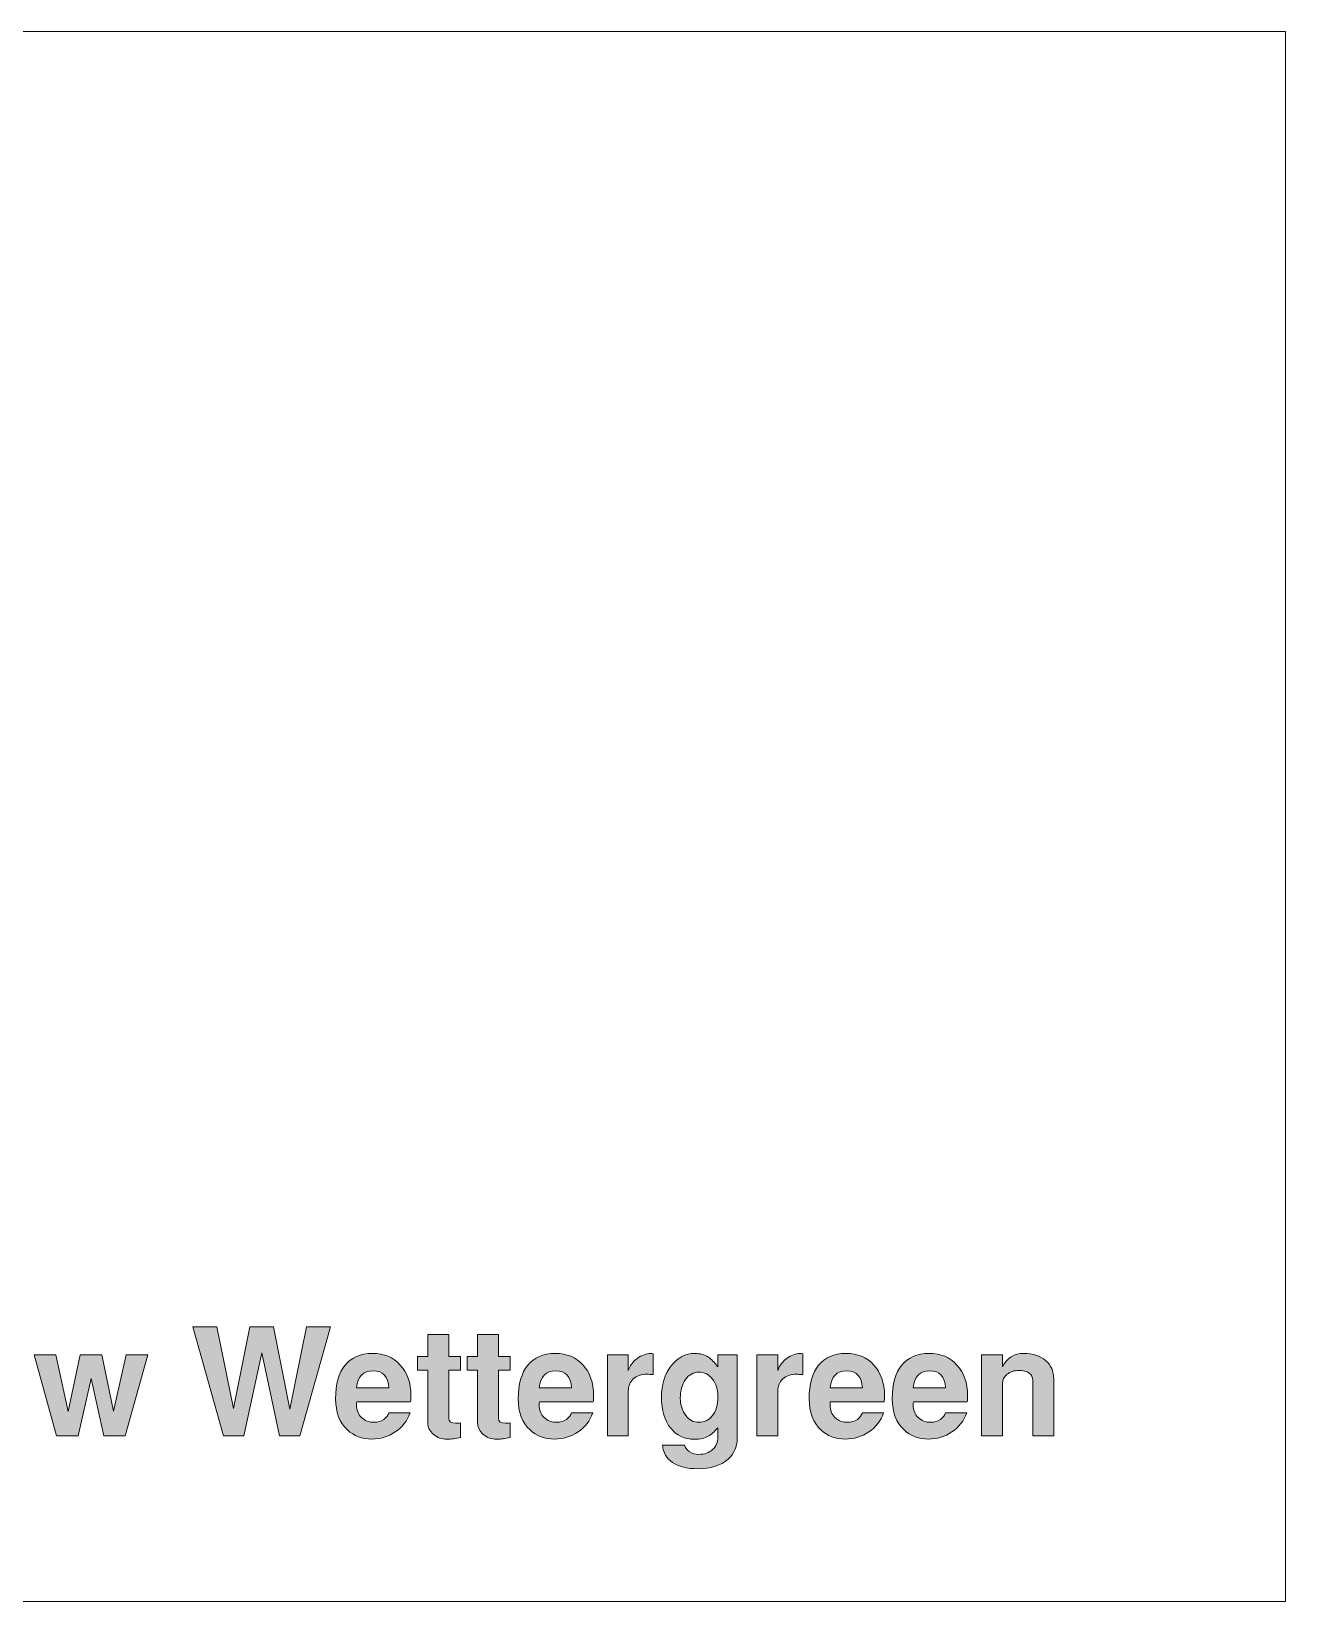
# Model space of a CAD drawing. Header units: inches. Extents: x 0.54 to 9.2, y -3.32 to -0.65.
# Drawn here: x 3.489 to 4.537, y -1.965 to -0.652 of the extents above; entities that cross this region are included whole.
import ezdxf

# ---------------------------------------------------------------- set-up
doc = ezdxf.new("R2010")
doc.units = ezdxf.units.IN
doc.header["$MEASUREMENT"] = 0
doc.layers.add('Layer 1', color=7, linetype='Continuous')

# ---------------------------------------------------------------- blocks, each defined once
blk = doc.blocks.new('block 54')
at = {"layer": 'Layer 1', "color": 7, "lineweight": 5, "true_color": 0xffffff}
blk.add_lwpolyline([(0.5372, -0.6518), (0.5372, -1.9647), (4.5372, -1.9647), (4.5372, -0.6518), (0.5372, -0.6518)], dxfattribs=at)
blk = doc.blocks.new('block 56')
at = {"layer": 'Layer 1', "true_color": 0xed1f24}
h = blk.add_hatch(color=240, dxfattribs=at)
h.dxf.hatch_style = 2
h.paths.add_polyline_path([(3.7386, -1.7349), (3.7131, -1.8261), (3.6962, -1.8261), (3.6812, -1.7568), (3.6662, -1.8261), (3.6493, -1.8261), (3.6237, -1.7349), (3.6436, -1.7349), (3.6576, -1.8032), (3.6712, -1.7349), (3.6911, -1.7349), (3.7047, -1.8039), (3.7187, -1.7349)])
h = blk.add_hatch(color=240, dxfattribs=at)
h.dxf.hatch_style = 2
edge = h.paths.add_edge_path()
edge.add_spline(control_points=[(3.8474, -1.8274), (3.8433, -1.8284), (3.8396, -1.8289), (3.8362, -1.8289), (3.8318, -1.8289), (3.828, -1.8276), (3.8249, -1.8249), (3.8217, -1.8222), (3.8201, -1.8189), (3.8201, -1.8152), (3.8201, -1.8152), (3.8201, -1.7713), (3.8201, -1.7713), (3.8201, -1.7713), (3.8115, -1.7713), (3.8115, -1.7713), (3.8115, -1.7713), (3.8115, -1.7597), (3.8115, -1.7597), (3.8115, -1.7597), (3.8201, -1.7597), (3.8201, -1.7597), (3.8201, -1.7597), (3.8201, -1.7413), (3.8201, -1.7413), (3.8201, -1.7413), (3.8376, -1.7413), (3.8376, -1.7413), (3.8376, -1.7413), (3.8376, -1.7597), (3.8376, -1.7597), (3.8376, -1.7597), (3.8474, -1.7597), (3.8474, -1.7597), (3.8474, -1.7597), (3.8474, -1.7713), (3.8474, -1.7713), (3.8474, -1.7713), (3.8376, -1.7713), (3.8376, -1.7713), (3.8376, -1.7713), (3.8376, -1.8117), (3.8376, -1.8117), (3.8376, -1.8143), (3.8396, -1.8156), (3.8435, -1.8156), (3.8444, -1.8155), (3.8457, -1.8154), (3.8474, -1.8153), (3.8474, -1.8153), (3.8474, -1.8274), (3.8474, -1.8274)], knot_values=[0, 0, 0, 0, 1, 1, 1, 2, 2, 2, 3, 3, 3, 4, 4, 4, 5, 5, 5, 6, 6, 6, 7, 7, 7, 8, 8, 8, 9, 9, 9, 10, 10, 10, 11, 11, 11, 12, 12, 12, 13, 13, 13, 14, 14, 14, 15, 15, 15, 16, 16, 16, 17, 17, 17, 17], degree=3, periodic=1)
h = blk.add_hatch(color=240, dxfattribs=at)
h.dxf.hatch_style = 2
edge = h.paths.add_edge_path()
edge.add_spline(control_points=[(3.889, -1.8274), (3.8849, -1.8284), (3.8812, -1.8289), (3.8779, -1.8289), (3.8734, -1.8289), (3.8697, -1.8276), (3.8665, -1.8249), (3.8633, -1.8222), (3.8617, -1.8189), (3.8617, -1.8152), (3.8617, -1.8152), (3.8617, -1.7713), (3.8617, -1.7713), (3.8617, -1.7713), (3.8531, -1.7713), (3.8531, -1.7713), (3.8531, -1.7713), (3.8531, -1.7597), (3.8531, -1.7597), (3.8531, -1.7597), (3.8617, -1.7597), (3.8617, -1.7597), (3.8617, -1.7597), (3.8617, -1.7413), (3.8617, -1.7413), (3.8617, -1.7413), (3.8792, -1.7413), (3.8792, -1.7413), (3.8792, -1.7413), (3.8792, -1.7597), (3.8792, -1.7597), (3.8792, -1.7597), (3.889, -1.7597), (3.889, -1.7597), (3.889, -1.7597), (3.889, -1.7713), (3.889, -1.7713), (3.889, -1.7713), (3.8792, -1.7713), (3.8792, -1.7713), (3.8792, -1.7713), (3.8792, -1.8117), (3.8792, -1.8117), (3.8792, -1.8143), (3.8812, -1.8156), (3.8851, -1.8156), (3.886, -1.8155), (3.8873, -1.8154), (3.889, -1.8153), (3.889, -1.8153), (3.889, -1.8274), (3.889, -1.8274)], knot_values=[0, 0, 0, 0, 1, 1, 1, 2, 2, 2, 3, 3, 3, 4, 4, 4, 5, 5, 5, 6, 6, 6, 7, 7, 7, 8, 8, 8, 9, 9, 9, 10, 10, 10, 11, 11, 11, 12, 12, 12, 13, 13, 13, 14, 14, 14, 15, 15, 15, 16, 16, 16, 17, 17, 17, 17], degree=3, periodic=1)
h = blk.add_hatch(color=240, dxfattribs=at)
h.dxf.hatch_style = 2
h.paths.add_polyline_path([(3.586, -1.7583), (3.5671, -1.8261), (3.5491, -1.8261), (3.5385, -1.7782), (3.5277, -1.8261), (3.5097, -1.8261), (3.4909, -1.7583), (3.509, -1.7583), (3.5195, -1.8057), (3.5294, -1.7583), (3.5475, -1.7583), (3.5574, -1.8056), (3.5679, -1.7583)])
h = blk.add_hatch(color=240, dxfattribs=at)
h.dxf.hatch_style = 2
edge = h.paths.add_edge_path()
edge.add_spline(control_points=[(3.806, -1.7923), (3.806, -1.7943), (3.8059, -1.7961), (3.8056, -1.7977), (3.8056, -1.7977), (3.7607, -1.7977), (3.7607, -1.7977), (3.7606, -1.7982), (3.7605, -1.799), (3.7605, -1.8001), (3.7605, -1.8045), (3.7619, -1.808), (3.7646, -1.8107), (3.7673, -1.8135), (3.7709, -1.8148), (3.7752, -1.8148), (3.7781, -1.8148), (3.7808, -1.814), (3.7833, -1.8123), (3.7855, -1.8107), (3.7869, -1.8089), (3.7875, -1.8069), (3.7875, -1.8069), (3.8053, -1.8069), (3.8053, -1.8069), (3.8029, -1.8135), (3.7988, -1.8188), (3.7929, -1.8228), (3.7871, -1.8268), (3.7805, -1.8288), (3.7732, -1.8288), (3.7652, -1.8288), (3.7584, -1.8263), (3.7529, -1.8212), (3.7463, -1.8151), (3.743, -1.8064), (3.743, -1.7951), (3.743, -1.7829), (3.7456, -1.7735), (3.7509, -1.767), (3.7562, -1.7605), (3.7638, -1.7572), (3.7737, -1.7572), (3.7834, -1.7572), (3.7912, -1.7604), (3.7971, -1.7669), (3.803, -1.7733), (3.806, -1.7818), (3.806, -1.7923)], knot_values=[0, 0, 0, 0, 1, 1, 1, 2, 2, 2, 3, 3, 3, 4, 4, 4, 5, 5, 5, 6, 6, 6, 7, 7, 7, 8, 8, 8, 9, 9, 9, 10, 10, 10, 11, 11, 11, 12, 12, 12, 13, 13, 13, 14, 14, 14, 15, 15, 15, 16, 16, 16, 16], degree=3, periodic=1)
edge = h.paths.add_edge_path()
edge.add_spline(control_points=[(3.7875, -1.7859), (3.787, -1.7765), (3.7826, -1.7718), (3.7744, -1.7718), (3.7661, -1.7718), (3.7614, -1.7765), (3.7605, -1.7859), (3.7605, -1.7859), (3.7875, -1.7859), (3.7875, -1.7859)], knot_values=[0, 0, 0, 0, 1, 1, 1, 2, 2, 2, 3, 3, 3, 3], degree=3, periodic=1)
h = blk.add_hatch(color=240, dxfattribs=at)
h.dxf.hatch_style = 2
edge = h.paths.add_edge_path()
edge.add_spline(control_points=[(3.9587, -1.7923), (3.9587, -1.7943), (3.9586, -1.7961), (3.9584, -1.7977), (3.9584, -1.7977), (3.9135, -1.7977), (3.9135, -1.7977), (3.9133, -1.7982), (3.9132, -1.799), (3.9132, -1.8001), (3.9132, -1.8045), (3.9146, -1.808), (3.9173, -1.8107), (3.9201, -1.8135), (3.9236, -1.8148), (3.928, -1.8148), (3.9309, -1.8148), (3.9336, -1.814), (3.936, -1.8123), (3.9383, -1.8107), (3.9397, -1.8089), (3.9402, -1.8069), (3.9402, -1.8069), (3.958, -1.8069), (3.958, -1.8069), (3.9557, -1.8135), (3.9516, -1.8188), (3.9457, -1.8228), (3.9398, -1.8268), (3.9332, -1.8288), (3.926, -1.8288), (3.9179, -1.8288), (3.9111, -1.8263), (3.9056, -1.8212), (3.899, -1.8151), (3.8957, -1.8064), (3.8957, -1.7951), (3.8957, -1.7829), (3.8984, -1.7735), (3.9037, -1.767), (3.909, -1.7605), (3.9166, -1.7572), (3.9265, -1.7572), (3.9362, -1.7572), (3.9439, -1.7604), (3.9499, -1.7669), (3.9558, -1.7733), (3.9587, -1.7818), (3.9587, -1.7923)], knot_values=[0, 0, 0, 0, 1, 1, 1, 2, 2, 2, 3, 3, 3, 4, 4, 4, 5, 5, 5, 6, 6, 6, 7, 7, 7, 8, 8, 8, 9, 9, 9, 10, 10, 10, 11, 11, 11, 12, 12, 12, 13, 13, 13, 14, 14, 14, 15, 15, 15, 16, 16, 16, 16], degree=3, periodic=1)
edge = h.paths.add_edge_path()
edge.add_spline(control_points=[(3.9402, -1.7859), (3.9397, -1.7765), (3.9354, -1.7718), (3.9271, -1.7718), (3.9188, -1.7718), (3.9142, -1.7765), (3.9132, -1.7859), (3.9132, -1.7859), (3.9402, -1.7859), (3.9402, -1.7859)], knot_values=[0, 0, 0, 0, 1, 1, 1, 2, 2, 2, 3, 3, 3, 3], degree=3, periodic=1)
h = blk.add_hatch(color=240, dxfattribs=at)
h.dxf.hatch_style = 2
edge = h.paths.add_edge_path()
edge.add_spline(control_points=[(4.0086, -1.7749), (4.0063, -1.7747), (4.0046, -1.7746), (4.0035, -1.7746), (3.9986, -1.7746), (3.9947, -1.7759), (3.9919, -1.7785), (3.9891, -1.7811), (3.9877, -1.7844), (3.9877, -1.7884), (3.9877, -1.7884), (3.9877, -1.8261), (3.9877, -1.8261), (3.9877, -1.8261), (3.9702, -1.8261), (3.9702, -1.8261), (3.9702, -1.8261), (3.9702, -1.7583), (3.9702, -1.7583), (3.9702, -1.7583), (3.9877, -1.7583), (3.9877, -1.7583), (3.9877, -1.7583), (3.9877, -1.7714), (3.9877, -1.7714), (3.989, -1.7674), (3.9915, -1.7641), (3.9952, -1.7613), (3.999, -1.7586), (4.0027, -1.7572), (4.0065, -1.7572), (4.0069, -1.7572), (4.0076, -1.7573), (4.0086, -1.7574), (4.0086, -1.7574), (4.0086, -1.7749), (4.0086, -1.7749)], knot_values=[0, 0, 0, 0, 1, 1, 1, 2, 2, 2, 3, 3, 3, 4, 4, 4, 5, 5, 5, 6, 6, 6, 7, 7, 7, 8, 8, 8, 9, 9, 9, 10, 10, 10, 11, 11, 11, 12, 12, 12, 12], degree=3, periodic=1)
h = blk.add_hatch(color=240, dxfattribs=at)
h.dxf.hatch_style = 2
edge = h.paths.add_edge_path()
edge.add_spline(control_points=[(4.0787, -1.8286), (4.0787, -1.8353), (4.0762, -1.841), (4.0711, -1.8456), (4.0652, -1.8509), (4.0567, -1.8536), (4.0457, -1.8536), (4.0368, -1.8536), (4.0298, -1.8518), (4.0247, -1.8484), (4.0196, -1.8449), (4.0168, -1.8401), (4.0164, -1.8339), (4.0164, -1.8339), (4.0347, -1.8339), (4.0347, -1.8339), (4.0351, -1.8359), (4.0365, -1.8377), (4.0387, -1.8392), (4.041, -1.8408), (4.0437, -1.8416), (4.0468, -1.8416), (4.0515, -1.8416), (4.0553, -1.8402), (4.0582, -1.8376), (4.0612, -1.835), (4.0626, -1.8315), (4.0626, -1.8272), (4.0626, -1.8227), (4.0626, -1.8201), (4.0625, -1.8193), (4.0597, -1.8227), (4.0571, -1.8251), (4.0546, -1.8264), (4.0516, -1.8281), (4.0477, -1.8289), (4.0431, -1.8289), (4.0348, -1.8289), (4.0281, -1.8259), (4.0232, -1.8198), (4.018, -1.8135), (4.0154, -1.8048), (4.0154, -1.7937), (4.0154, -1.7834), (4.018, -1.7747), (4.0234, -1.7677), (4.0288, -1.7607), (4.0354, -1.7572), (4.0433, -1.7572), (4.0477, -1.7572), (4.0515, -1.7582), (4.0547, -1.7603), (4.057, -1.7619), (4.0597, -1.7646), (4.0626, -1.7684), (4.0626, -1.7684), (4.0626, -1.7583), (4.0626, -1.7583), (4.0626, -1.7583), (4.0787, -1.7583), (4.0787, -1.7583), (4.0787, -1.7583), (4.0787, -1.8286), (4.0787, -1.8286)], knot_values=[0, 0, 0, 0, 1, 1, 1, 2, 2, 2, 3, 3, 3, 4, 4, 4, 5, 5, 5, 6, 6, 6, 7, 7, 7, 8, 8, 8, 9, 9, 9, 10, 10, 10, 11, 11, 11, 12, 12, 12, 13, 13, 13, 14, 14, 14, 15, 15, 15, 16, 16, 16, 17, 17, 17, 18, 18, 18, 19, 19, 19, 20, 20, 20, 21, 21, 21, 21], degree=3, periodic=1)
edge = h.paths.add_edge_path()
edge.add_spline(control_points=[(4.0626, -1.7932), (4.0626, -1.7873), (4.0611, -1.7825), (4.0581, -1.7787), (4.0551, -1.7748), (4.0513, -1.7729), (4.0467, -1.7729), (4.0421, -1.7729), (4.0383, -1.7749), (4.0355, -1.779), (4.0327, -1.783), (4.0312, -1.7882), (4.0312, -1.7946), (4.0312, -1.8003), (4.0327, -1.8051), (4.0357, -1.809), (4.0386, -1.8129), (4.0422, -1.8148), (4.0465, -1.8148), (4.0512, -1.8148), (4.055, -1.813), (4.0579, -1.8094), (4.061, -1.8055), (4.0626, -1.8001), (4.0626, -1.7932)], knot_values=[0, 0, 0, 0, 1, 1, 1, 2, 2, 2, 3, 3, 3, 4, 4, 4, 5, 5, 5, 6, 6, 6, 7, 7, 7, 8, 8, 8, 8], degree=3, periodic=1)
h = blk.add_hatch(color=240, dxfattribs=at)
h.dxf.hatch_style = 2
edge = h.paths.add_edge_path()
edge.add_spline(control_points=[(4.1336, -1.7749), (4.1313, -1.7747), (4.1296, -1.7746), (4.1285, -1.7746), (4.1236, -1.7746), (4.1197, -1.7759), (4.1169, -1.7785), (4.1141, -1.7811), (4.1127, -1.7844), (4.1127, -1.7884), (4.1127, -1.7884), (4.1127, -1.8261), (4.1127, -1.8261), (4.1127, -1.8261), (4.0952, -1.8261), (4.0952, -1.8261), (4.0952, -1.8261), (4.0952, -1.7583), (4.0952, -1.7583), (4.0952, -1.7583), (4.1127, -1.7583), (4.1127, -1.7583), (4.1127, -1.7583), (4.1127, -1.7714), (4.1127, -1.7714), (4.114, -1.7674), (4.1165, -1.7641), (4.1202, -1.7613), (4.124, -1.7586), (4.1277, -1.7572), (4.1315, -1.7572), (4.1319, -1.7572), (4.1326, -1.7573), (4.1336, -1.7574), (4.1336, -1.7574), (4.1336, -1.7749), (4.1336, -1.7749)], knot_values=[0, 0, 0, 0, 1, 1, 1, 2, 2, 2, 3, 3, 3, 4, 4, 4, 5, 5, 5, 6, 6, 6, 7, 7, 7, 8, 8, 8, 9, 9, 9, 10, 10, 10, 11, 11, 11, 12, 12, 12, 12], degree=3, periodic=1)
h = blk.add_hatch(color=240, dxfattribs=at)
h.dxf.hatch_style = 2
edge = h.paths.add_edge_path()
edge.add_spline(control_points=[(4.2019, -1.7923), (4.2019, -1.7943), (4.2017, -1.7961), (4.2015, -1.7977), (4.2015, -1.7977), (4.1566, -1.7977), (4.1566, -1.7977), (4.1564, -1.7982), (4.1564, -1.799), (4.1564, -1.8001), (4.1564, -1.8045), (4.1577, -1.808), (4.1605, -1.8107), (4.1632, -1.8135), (4.1667, -1.8148), (4.1711, -1.8148), (4.174, -1.8148), (4.1767, -1.814), (4.1792, -1.8123), (4.1814, -1.8107), (4.1828, -1.8089), (4.1834, -1.8069), (4.1834, -1.8069), (4.2011, -1.8069), (4.2011, -1.8069), (4.1988, -1.8135), (4.1947, -1.8188), (4.1888, -1.8228), (4.1829, -1.8268), (4.1764, -1.8288), (4.1691, -1.8288), (4.161, -1.8288), (4.1542, -1.8263), (4.1487, -1.8212), (4.1422, -1.8151), (4.1389, -1.8064), (4.1389, -1.7951), (4.1389, -1.7829), (4.1415, -1.7735), (4.1468, -1.767), (4.1521, -1.7605), (4.1597, -1.7572), (4.1696, -1.7572), (4.1793, -1.7572), (4.1871, -1.7604), (4.193, -1.7669), (4.1989, -1.7733), (4.2019, -1.7818), (4.2019, -1.7923)], knot_values=[0, 0, 0, 0, 1, 1, 1, 2, 2, 2, 3, 3, 3, 4, 4, 4, 5, 5, 5, 6, 6, 6, 7, 7, 7, 8, 8, 8, 9, 9, 9, 10, 10, 10, 11, 11, 11, 12, 12, 12, 13, 13, 13, 14, 14, 14, 15, 15, 15, 16, 16, 16, 16], degree=3, periodic=1)
edge = h.paths.add_edge_path()
edge.add_spline(control_points=[(4.1834, -1.7859), (4.1829, -1.7765), (4.1785, -1.7718), (4.1703, -1.7718), (4.1619, -1.7718), (4.1573, -1.7765), (4.1564, -1.7859), (4.1564, -1.7859), (4.1834, -1.7859), (4.1834, -1.7859)], knot_values=[0, 0, 0, 0, 1, 1, 1, 2, 2, 2, 3, 3, 3, 3], degree=3, periodic=1)
h = blk.add_hatch(color=240, dxfattribs=at)
h.dxf.hatch_style = 2
edge = h.paths.add_edge_path()
edge.add_spline(control_points=[(4.2714, -1.7923), (4.2714, -1.7943), (4.2713, -1.7961), (4.271, -1.7977), (4.271, -1.7977), (4.2261, -1.7977), (4.2261, -1.7977), (4.226, -1.7982), (4.2259, -1.799), (4.2259, -1.8001), (4.2259, -1.8045), (4.2272, -1.808), (4.23, -1.8107), (4.2327, -1.8135), (4.2362, -1.8148), (4.2406, -1.8148), (4.2435, -1.8148), (4.2462, -1.814), (4.2487, -1.8123), (4.2509, -1.8107), (4.2523, -1.8089), (4.2529, -1.8069), (4.2529, -1.8069), (4.2706, -1.8069), (4.2706, -1.8069), (4.2683, -1.8135), (4.2642, -1.8188), (4.2583, -1.8228), (4.2524, -1.8268), (4.2459, -1.8288), (4.2386, -1.8288), (4.2305, -1.8288), (4.2238, -1.8263), (4.2183, -1.8212), (4.2117, -1.8151), (4.2084, -1.8064), (4.2084, -1.7951), (4.2084, -1.7829), (4.211, -1.7735), (4.2163, -1.767), (4.2216, -1.7605), (4.2292, -1.7572), (4.2391, -1.7572), (4.2488, -1.7572), (4.2566, -1.7604), (4.2625, -1.7669), (4.2684, -1.7733), (4.2714, -1.7818), (4.2714, -1.7923)], knot_values=[0, 0, 0, 0, 1, 1, 1, 2, 2, 2, 3, 3, 3, 4, 4, 4, 5, 5, 5, 6, 6, 6, 7, 7, 7, 8, 8, 8, 9, 9, 9, 10, 10, 10, 11, 11, 11, 12, 12, 12, 13, 13, 13, 14, 14, 14, 15, 15, 15, 16, 16, 16, 16], degree=3, periodic=1)
edge = h.paths.add_edge_path()
edge.add_spline(control_points=[(4.2529, -1.7859), (4.2524, -1.7765), (4.248, -1.7718), (4.2398, -1.7718), (4.2314, -1.7718), (4.2268, -1.7765), (4.2259, -1.7859), (4.2259, -1.7859), (4.2529, -1.7859), (4.2529, -1.7859)], knot_values=[0, 0, 0, 0, 1, 1, 1, 2, 2, 2, 3, 3, 3, 3], degree=3, periodic=1)
h = blk.add_hatch(color=240, dxfattribs=at)
h.dxf.hatch_style = 2
edge = h.paths.add_edge_path()
edge.add_spline(control_points=[(4.3434, -1.8261), (4.3434, -1.8261), (4.3259, -1.8261), (4.3259, -1.8261), (4.3259, -1.8261), (4.3259, -1.7796), (4.3259, -1.7796), (4.3259, -1.7771), (4.3248, -1.7751), (4.3228, -1.7736), (4.3207, -1.7722), (4.3178, -1.7714), (4.3143, -1.7714), (4.3103, -1.7714), (4.3071, -1.7725), (4.3044, -1.7746), (4.3018, -1.7766), (4.3005, -1.7793), (4.3005, -1.7824), (4.3005, -1.7824), (4.3005, -1.8261), (4.3005, -1.8261), (4.3005, -1.8261), (4.283, -1.8261), (4.283, -1.8261), (4.283, -1.8261), (4.283, -1.7583), (4.283, -1.7583), (4.283, -1.7583), (4.3005, -1.7583), (4.3005, -1.7583), (4.3005, -1.7583), (4.3005, -1.7684), (4.3005, -1.7684), (4.3044, -1.7609), (4.3103, -1.7572), (4.3183, -1.7572), (4.3258, -1.7572), (4.3319, -1.7591), (4.3365, -1.7631), (4.3411, -1.767), (4.3434, -1.7721), (4.3434, -1.7786), (4.3434, -1.7786), (4.3434, -1.8261), (4.3434, -1.8261)], knot_values=[0, 0, 0, 0, 1, 1, 1, 2, 2, 2, 3, 3, 3, 4, 4, 4, 5, 5, 5, 6, 6, 6, 7, 7, 7, 8, 8, 8, 9, 9, 9, 10, 10, 10, 11, 11, 11, 12, 12, 12, 13, 13, 13, 14, 14, 14, 15, 15, 15, 15], degree=3, periodic=1)
at = {"layer": 'Layer 1', "lineweight": 0}
for points in [[(3.7386, -1.7349), (3.7131, -1.8261), (3.6962, -1.8261), (3.6812, -1.7568), (3.6662, -1.8261), (3.6493, -1.8261), (3.6237, -1.7349), (3.6436, -1.7349), (3.6576, -1.8032), (3.6712, -1.7349), (3.6911, -1.7349), (3.7047, -1.8039), (3.7187, -1.7349), (3.7386, -1.7349)], [(3.586, -1.7583), (3.5671, -1.8261), (3.5491, -1.8261), (3.5385, -1.7782), (3.5277, -1.8261), (3.5097, -1.8261), (3.4909, -1.7583), (3.509, -1.7583), (3.5195, -1.8057), (3.5294, -1.7583), (3.5475, -1.7583), (3.5574, -1.8056), (3.5679, -1.7583), (3.586, -1.7583)]]:
    blk.add_lwpolyline(points, dxfattribs=at)
for points, knots in [([(3.8474, -1.8274), (3.8433, -1.8284), (3.8396, -1.8289), (3.8362, -1.8289), (3.8318, -1.8289), (3.828, -1.8276), (3.8249, -1.8249), (3.8217, -1.8222), (3.8201, -1.8189), (3.8201, -1.8152), (3.8201, -1.8152), (3.8201, -1.7713), (3.8201, -1.7713), (3.8201, -1.7713), (3.8115, -1.7713), (3.8115, -1.7713), (3.8115, -1.7713), (3.8115, -1.7597), (3.8115, -1.7597), (3.8115, -1.7597), (3.8201, -1.7597), (3.8201, -1.7597), (3.8201, -1.7597), (3.8201, -1.7413), (3.8201, -1.7413), (3.8201, -1.7413), (3.8376, -1.7413), (3.8376, -1.7413), (3.8376, -1.7413), (3.8376, -1.7597), (3.8376, -1.7597), (3.8376, -1.7597), (3.8474, -1.7597), (3.8474, -1.7597), (3.8474, -1.7597), (3.8474, -1.7713), (3.8474, -1.7713), (3.8474, -1.7713), (3.8376, -1.7713), (3.8376, -1.7713), (3.8376, -1.7713), (3.8376, -1.8117), (3.8376, -1.8117), (3.8376, -1.8143), (3.8396, -1.8156), (3.8435, -1.8156), (3.8444, -1.8155), (3.8457, -1.8154), (3.8474, -1.8153), (3.8474, -1.8153), (3.8474, -1.8274), (3.8474, -1.8274)], [0, 0, 0, 0, 1, 1, 1, 2, 2, 2, 3, 3, 3, 4, 4, 4, 5, 5, 5, 6, 6, 6, 7, 7, 7, 8, 8, 8, 9, 9, 9, 10, 10, 10, 11, 11, 11, 12, 12, 12, 13, 13, 13, 14, 14, 14, 15, 15, 15, 16, 16, 16, 17, 17, 17, 17]), ([(3.889, -1.8274), (3.8849, -1.8284), (3.8812, -1.8289), (3.8779, -1.8289), (3.8734, -1.8289), (3.8697, -1.8276), (3.8665, -1.8249), (3.8633, -1.8222), (3.8617, -1.8189), (3.8617, -1.8152), (3.8617, -1.8152), (3.8617, -1.7713), (3.8617, -1.7713), (3.8617, -1.7713), (3.8531, -1.7713), (3.8531, -1.7713), (3.8531, -1.7713), (3.8531, -1.7597), (3.8531, -1.7597), (3.8531, -1.7597), (3.8617, -1.7597), (3.8617, -1.7597), (3.8617, -1.7597), (3.8617, -1.7413), (3.8617, -1.7413), (3.8617, -1.7413), (3.8792, -1.7413), (3.8792, -1.7413), (3.8792, -1.7413), (3.8792, -1.7597), (3.8792, -1.7597), (3.8792, -1.7597), (3.889, -1.7597), (3.889, -1.7597), (3.889, -1.7597), (3.889, -1.7713), (3.889, -1.7713), (3.889, -1.7713), (3.8792, -1.7713), (3.8792, -1.7713), (3.8792, -1.7713), (3.8792, -1.8117), (3.8792, -1.8117), (3.8792, -1.8143), (3.8812, -1.8156), (3.8851, -1.8156), (3.886, -1.8155), (3.8873, -1.8154), (3.889, -1.8153), (3.889, -1.8153), (3.889, -1.8274), (3.889, -1.8274)], [0, 0, 0, 0, 1, 1, 1, 2, 2, 2, 3, 3, 3, 4, 4, 4, 5, 5, 5, 6, 6, 6, 7, 7, 7, 8, 8, 8, 9, 9, 9, 10, 10, 10, 11, 11, 11, 12, 12, 12, 13, 13, 13, 14, 14, 14, 15, 15, 15, 16, 16, 16, 17, 17, 17, 17]), ([(3.806, -1.7923), (3.806, -1.7943), (3.8059, -1.7961), (3.8056, -1.7977), (3.8056, -1.7977), (3.7607, -1.7977), (3.7607, -1.7977), (3.7606, -1.7982), (3.7605, -1.799), (3.7605, -1.8001), (3.7605, -1.8045), (3.7619, -1.808), (3.7646, -1.8107), (3.7673, -1.8135), (3.7709, -1.8148), (3.7752, -1.8148), (3.7781, -1.8148), (3.7808, -1.814), (3.7833, -1.8123), (3.7855, -1.8107), (3.7869, -1.8089), (3.7875, -1.8069), (3.7875, -1.8069), (3.8053, -1.8069), (3.8053, -1.8069), (3.8029, -1.8135), (3.7988, -1.8188), (3.7929, -1.8228), (3.7871, -1.8268), (3.7805, -1.8288), (3.7732, -1.8288), (3.7652, -1.8288), (3.7584, -1.8263), (3.7529, -1.8212), (3.7463, -1.8151), (3.743, -1.8064), (3.743, -1.7951), (3.743, -1.7829), (3.7456, -1.7735), (3.7509, -1.767), (3.7562, -1.7605), (3.7638, -1.7572), (3.7737, -1.7572), (3.7834, -1.7572), (3.7912, -1.7604), (3.7971, -1.7669), (3.803, -1.7733), (3.806, -1.7818), (3.806, -1.7923)], [0, 0, 0, 0, 1, 1, 1, 2, 2, 2, 3, 3, 3, 4, 4, 4, 5, 5, 5, 6, 6, 6, 7, 7, 7, 8, 8, 8, 9, 9, 9, 10, 10, 10, 11, 11, 11, 12, 12, 12, 13, 13, 13, 14, 14, 14, 15, 15, 15, 16, 16, 16, 16]), ([(3.9587, -1.7923), (3.9587, -1.7943), (3.9586, -1.7961), (3.9584, -1.7977), (3.9584, -1.7977), (3.9135, -1.7977), (3.9135, -1.7977), (3.9133, -1.7982), (3.9132, -1.799), (3.9132, -1.8001), (3.9132, -1.8045), (3.9146, -1.808), (3.9173, -1.8107), (3.9201, -1.8135), (3.9236, -1.8148), (3.928, -1.8148), (3.9309, -1.8148), (3.9336, -1.814), (3.936, -1.8123), (3.9383, -1.8107), (3.9397, -1.8089), (3.9402, -1.8069), (3.9402, -1.8069), (3.958, -1.8069), (3.958, -1.8069), (3.9557, -1.8135), (3.9516, -1.8188), (3.9457, -1.8228), (3.9398, -1.8268), (3.9332, -1.8288), (3.926, -1.8288), (3.9179, -1.8288), (3.9111, -1.8263), (3.9056, -1.8212), (3.899, -1.8151), (3.8957, -1.8064), (3.8957, -1.7951), (3.8957, -1.7829), (3.8984, -1.7735), (3.9037, -1.767), (3.909, -1.7605), (3.9166, -1.7572), (3.9265, -1.7572), (3.9362, -1.7572), (3.9439, -1.7604), (3.9499, -1.7669), (3.9558, -1.7733), (3.9587, -1.7818), (3.9587, -1.7923)], [0, 0, 0, 0, 1, 1, 1, 2, 2, 2, 3, 3, 3, 4, 4, 4, 5, 5, 5, 6, 6, 6, 7, 7, 7, 8, 8, 8, 9, 9, 9, 10, 10, 10, 11, 11, 11, 12, 12, 12, 13, 13, 13, 14, 14, 14, 15, 15, 15, 16, 16, 16, 16]), ([(4.0086, -1.7749), (4.0063, -1.7747), (4.0046, -1.7746), (4.0035, -1.7746), (3.9986, -1.7746), (3.9947, -1.7759), (3.9919, -1.7785), (3.9891, -1.7811), (3.9877, -1.7844), (3.9877, -1.7884), (3.9877, -1.7884), (3.9877, -1.8261), (3.9877, -1.8261), (3.9877, -1.8261), (3.9702, -1.8261), (3.9702, -1.8261), (3.9702, -1.8261), (3.9702, -1.7583), (3.9702, -1.7583), (3.9702, -1.7583), (3.9877, -1.7583), (3.9877, -1.7583), (3.9877, -1.7583), (3.9877, -1.7714), (3.9877, -1.7714), (3.989, -1.7674), (3.9915, -1.7641), (3.9952, -1.7613), (3.999, -1.7586), (4.0027, -1.7572), (4.0065, -1.7572), (4.0069, -1.7572), (4.0076, -1.7573), (4.0086, -1.7574), (4.0086, -1.7574), (4.0086, -1.7749), (4.0086, -1.7749)], [0, 0, 0, 0, 1, 1, 1, 2, 2, 2, 3, 3, 3, 4, 4, 4, 5, 5, 5, 6, 6, 6, 7, 7, 7, 8, 8, 8, 9, 9, 9, 10, 10, 10, 11, 11, 11, 12, 12, 12, 12]), ([(4.0787, -1.8286), (4.0787, -1.8353), (4.0762, -1.841), (4.0711, -1.8456), (4.0652, -1.8509), (4.0567, -1.8536), (4.0457, -1.8536), (4.0368, -1.8536), (4.0298, -1.8518), (4.0247, -1.8484), (4.0196, -1.8449), (4.0168, -1.8401), (4.0164, -1.8339), (4.0164, -1.8339), (4.0347, -1.8339), (4.0347, -1.8339), (4.0351, -1.8359), (4.0365, -1.8377), (4.0387, -1.8392), (4.041, -1.8408), (4.0437, -1.8416), (4.0468, -1.8416), (4.0515, -1.8416), (4.0553, -1.8402), (4.0582, -1.8376), (4.0612, -1.835), (4.0626, -1.8315), (4.0626, -1.8272), (4.0626, -1.8227), (4.0626, -1.8201), (4.0625, -1.8193), (4.0597, -1.8227), (4.0571, -1.8251), (4.0546, -1.8264), (4.0516, -1.8281), (4.0477, -1.8289), (4.0431, -1.8289), (4.0348, -1.8289), (4.0281, -1.8259), (4.0232, -1.8198), (4.018, -1.8135), (4.0154, -1.8048), (4.0154, -1.7937), (4.0154, -1.7834), (4.018, -1.7747), (4.0234, -1.7677), (4.0288, -1.7607), (4.0354, -1.7572), (4.0433, -1.7572), (4.0477, -1.7572), (4.0515, -1.7582), (4.0547, -1.7603), (4.057, -1.7619), (4.0597, -1.7646), (4.0626, -1.7684), (4.0626, -1.7684), (4.0626, -1.7583), (4.0626, -1.7583), (4.0626, -1.7583), (4.0787, -1.7583), (4.0787, -1.7583), (4.0787, -1.7583), (4.0787, -1.8286), (4.0787, -1.8286)], [0, 0, 0, 0, 1, 1, 1, 2, 2, 2, 3, 3, 3, 4, 4, 4, 5, 5, 5, 6, 6, 6, 7, 7, 7, 8, 8, 8, 9, 9, 9, 10, 10, 10, 11, 11, 11, 12, 12, 12, 13, 13, 13, 14, 14, 14, 15, 15, 15, 16, 16, 16, 17, 17, 17, 18, 18, 18, 19, 19, 19, 20, 20, 20, 21, 21, 21, 21]), ([(4.1336, -1.7749), (4.1313, -1.7747), (4.1296, -1.7746), (4.1285, -1.7746), (4.1236, -1.7746), (4.1197, -1.7759), (4.1169, -1.7785), (4.1141, -1.7811), (4.1127, -1.7844), (4.1127, -1.7884), (4.1127, -1.7884), (4.1127, -1.8261), (4.1127, -1.8261), (4.1127, -1.8261), (4.0952, -1.8261), (4.0952, -1.8261), (4.0952, -1.8261), (4.0952, -1.7583), (4.0952, -1.7583), (4.0952, -1.7583), (4.1127, -1.7583), (4.1127, -1.7583), (4.1127, -1.7583), (4.1127, -1.7714), (4.1127, -1.7714), (4.114, -1.7674), (4.1165, -1.7641), (4.1202, -1.7613), (4.124, -1.7586), (4.1277, -1.7572), (4.1315, -1.7572), (4.1319, -1.7572), (4.1326, -1.7573), (4.1336, -1.7574), (4.1336, -1.7574), (4.1336, -1.7749), (4.1336, -1.7749)], [0, 0, 0, 0, 1, 1, 1, 2, 2, 2, 3, 3, 3, 4, 4, 4, 5, 5, 5, 6, 6, 6, 7, 7, 7, 8, 8, 8, 9, 9, 9, 10, 10, 10, 11, 11, 11, 12, 12, 12, 12]), ([(4.2019, -1.7923), (4.2019, -1.7943), (4.2017, -1.7961), (4.2015, -1.7977), (4.2015, -1.7977), (4.1566, -1.7977), (4.1566, -1.7977), (4.1564, -1.7982), (4.1564, -1.799), (4.1564, -1.8001), (4.1564, -1.8045), (4.1577, -1.808), (4.1605, -1.8107), (4.1632, -1.8135), (4.1667, -1.8148), (4.1711, -1.8148), (4.174, -1.8148), (4.1767, -1.814), (4.1792, -1.8123), (4.1814, -1.8107), (4.1828, -1.8089), (4.1834, -1.8069), (4.1834, -1.8069), (4.2011, -1.8069), (4.2011, -1.8069), (4.1988, -1.8135), (4.1947, -1.8188), (4.1888, -1.8228), (4.1829, -1.8268), (4.1764, -1.8288), (4.1691, -1.8288), (4.161, -1.8288), (4.1542, -1.8263), (4.1487, -1.8212), (4.1422, -1.8151), (4.1389, -1.8064), (4.1389, -1.7951), (4.1389, -1.7829), (4.1415, -1.7735), (4.1468, -1.767), (4.1521, -1.7605), (4.1597, -1.7572), (4.1696, -1.7572), (4.1793, -1.7572), (4.1871, -1.7604), (4.193, -1.7669), (4.1989, -1.7733), (4.2019, -1.7818), (4.2019, -1.7923)], [0, 0, 0, 0, 1, 1, 1, 2, 2, 2, 3, 3, 3, 4, 4, 4, 5, 5, 5, 6, 6, 6, 7, 7, 7, 8, 8, 8, 9, 9, 9, 10, 10, 10, 11, 11, 11, 12, 12, 12, 13, 13, 13, 14, 14, 14, 15, 15, 15, 16, 16, 16, 16]), ([(4.2714, -1.7923), (4.2714, -1.7943), (4.2713, -1.7961), (4.271, -1.7977), (4.271, -1.7977), (4.2261, -1.7977), (4.2261, -1.7977), (4.226, -1.7982), (4.2259, -1.799), (4.2259, -1.8001), (4.2259, -1.8045), (4.2272, -1.808), (4.23, -1.8107), (4.2327, -1.8135), (4.2362, -1.8148), (4.2406, -1.8148), (4.2435, -1.8148), (4.2462, -1.814), (4.2487, -1.8123), (4.2509, -1.8107), (4.2523, -1.8089), (4.2529, -1.8069), (4.2529, -1.8069), (4.2706, -1.8069), (4.2706, -1.8069), (4.2683, -1.8135), (4.2642, -1.8188), (4.2583, -1.8228), (4.2524, -1.8268), (4.2459, -1.8288), (4.2386, -1.8288), (4.2305, -1.8288), (4.2238, -1.8263), (4.2183, -1.8212), (4.2117, -1.8151), (4.2084, -1.8064), (4.2084, -1.7951), (4.2084, -1.7829), (4.211, -1.7735), (4.2163, -1.767), (4.2216, -1.7605), (4.2292, -1.7572), (4.2391, -1.7572), (4.2488, -1.7572), (4.2566, -1.7604), (4.2625, -1.7669), (4.2684, -1.7733), (4.2714, -1.7818), (4.2714, -1.7923)], [0, 0, 0, 0, 1, 1, 1, 2, 2, 2, 3, 3, 3, 4, 4, 4, 5, 5, 5, 6, 6, 6, 7, 7, 7, 8, 8, 8, 9, 9, 9, 10, 10, 10, 11, 11, 11, 12, 12, 12, 13, 13, 13, 14, 14, 14, 15, 15, 15, 16, 16, 16, 16]), ([(4.3434, -1.8261), (4.3434, -1.8261), (4.3259, -1.8261), (4.3259, -1.8261), (4.3259, -1.8261), (4.3259, -1.7796), (4.3259, -1.7796), (4.3259, -1.7771), (4.3248, -1.7751), (4.3228, -1.7736), (4.3207, -1.7722), (4.3178, -1.7714), (4.3143, -1.7714), (4.3103, -1.7714), (4.3071, -1.7725), (4.3044, -1.7746), (4.3018, -1.7766), (4.3005, -1.7793), (4.3005, -1.7824), (4.3005, -1.7824), (4.3005, -1.8261), (4.3005, -1.8261), (4.3005, -1.8261), (4.283, -1.8261), (4.283, -1.8261), (4.283, -1.8261), (4.283, -1.7583), (4.283, -1.7583), (4.283, -1.7583), (4.3005, -1.7583), (4.3005, -1.7583), (4.3005, -1.7583), (4.3005, -1.7684), (4.3005, -1.7684), (4.3044, -1.7609), (4.3103, -1.7572), (4.3183, -1.7572), (4.3258, -1.7572), (4.3319, -1.7591), (4.3365, -1.7631), (4.3411, -1.767), (4.3434, -1.7721), (4.3434, -1.7786), (4.3434, -1.7786), (4.3434, -1.8261), (4.3434, -1.8261)], [0, 0, 0, 0, 1, 1, 1, 2, 2, 2, 3, 3, 3, 4, 4, 4, 5, 5, 5, 6, 6, 6, 7, 7, 7, 8, 8, 8, 9, 9, 9, 10, 10, 10, 11, 11, 11, 12, 12, 12, 13, 13, 13, 14, 14, 14, 15, 15, 15, 15]), ([(3.7875, -1.7859), (3.787, -1.7765), (3.7826, -1.7718), (3.7744, -1.7718), (3.7661, -1.7718), (3.7614, -1.7765), (3.7605, -1.7859), (3.7605, -1.7859), (3.7875, -1.7859), (3.7875, -1.7859)], [0, 0, 0, 0, 1, 1, 1, 2, 2, 2, 3, 3, 3, 3]), ([(3.9402, -1.7859), (3.9397, -1.7765), (3.9354, -1.7718), (3.9271, -1.7718), (3.9188, -1.7718), (3.9142, -1.7765), (3.9132, -1.7859), (3.9132, -1.7859), (3.9402, -1.7859), (3.9402, -1.7859)], [0, 0, 0, 0, 1, 1, 1, 2, 2, 2, 3, 3, 3, 3]), ([(4.1834, -1.7859), (4.1829, -1.7765), (4.1785, -1.7718), (4.1703, -1.7718), (4.1619, -1.7718), (4.1573, -1.7765), (4.1564, -1.7859), (4.1564, -1.7859), (4.1834, -1.7859), (4.1834, -1.7859)], [0, 0, 0, 0, 1, 1, 1, 2, 2, 2, 3, 3, 3, 3]), ([(4.2529, -1.7859), (4.2524, -1.7765), (4.248, -1.7718), (4.2398, -1.7718), (4.2314, -1.7718), (4.2268, -1.7765), (4.2259, -1.7859), (4.2259, -1.7859), (4.2529, -1.7859), (4.2529, -1.7859)], [0, 0, 0, 0, 1, 1, 1, 2, 2, 2, 3, 3, 3, 3]), ([(4.0626, -1.7932), (4.0626, -1.7873), (4.0611, -1.7825), (4.0581, -1.7787), (4.0551, -1.7748), (4.0513, -1.7729), (4.0467, -1.7729), (4.0421, -1.7729), (4.0383, -1.7749), (4.0355, -1.779), (4.0327, -1.783), (4.0312, -1.7882), (4.0312, -1.7946), (4.0312, -1.8003), (4.0327, -1.8051), (4.0357, -1.809), (4.0386, -1.8129), (4.0422, -1.8148), (4.0465, -1.8148), (4.0512, -1.8148), (4.055, -1.813), (4.0579, -1.8094), (4.061, -1.8055), (4.0626, -1.8001), (4.0626, -1.7932)], [0, 0, 0, 0, 1, 1, 1, 2, 2, 2, 3, 3, 3, 4, 4, 4, 5, 5, 5, 6, 6, 6, 7, 7, 7, 8, 8, 8, 8])]:
    blk.add_open_spline(points, degree=3, knots=knots, dxfattribs=at)
blk = doc.blocks.new('block 55')
at = {"layer": 'Layer 1'}
blk.add_blockref('block 56', (0, 0), dxfattribs=at)
blk = doc.blocks.new('block 53')
at = {"layer": 'Layer 1'}
for name in ['block 54', 'block 55']:
    blk.add_blockref(name, (0, 0), dxfattribs=at)

msp = doc.modelspace()

# ---------------------------------------------------------------- block references
at = {"layer": 'Layer 1'}
msp.add_blockref('block 53', (0, 0), dxfattribs=at)

doc.saveas('drawing.dxf')
